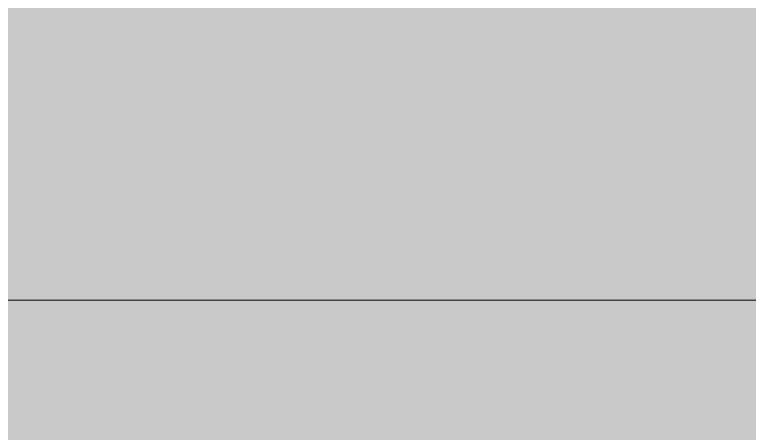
# Model space of a CAD drawing. Extents: x 61466 to 63015, y 108404 to 110397.
# Drawn here: x 62932.78 to 62963.91, y 108999.43 to 109017.17 of the extents above; entities that cross this region are included whole.
import ezdxf

# ---------------------------------------------------------------- set-up
doc = ezdxf.new("R2010")
doc.units = 0
doc.header["$LTSCALE"] = 1.000015
doc.header["$MEASUREMENT"] = 0
doc.layers.add('colore lago', color=131, linetype='Continuous')
doc.layers.add('coordinate', color=2, linetype='Continuous')

msp = doc.modelspace()

# ---------------------------------------------------------------- hatches: boundary and pattern name
at = {"layer": 'colore lago', "linetype": 'Continuous', "lineweight": 0}
msp.add_hatch(color=256, dxfattribs=at).paths.add_polyline_path([(62975.581, 108981.848), (62972.563, 108992.078), (62972.159, 108999.722), (62973.022, 109007.77), (62971.274, 109014.677), (62964.726, 109023.502), (62958.063, 109028.933), (62955.276, 109033.134), (62951.179, 109038.433), (62944.971, 109044.58), (62942.828, 109044.354), (62941.256, 109046.058), (62941.518, 109050.317), (62932.519, 109062.712), (62923.949, 109074.515), (62921.068, 109073.828), (62913.169, 109080.232), (62912.424, 109083.359), (62899.063, 109099.351), (62899.187, 109099.452), (62898.973, 109099.701), (62894.248, 109105.211), (62888.989, 109110.74), (62879.9, 109119.979), (62873.641, 109126.426), (62866.263, 109134.064), (62859.634, 109141.122), (62850.425, 109151.454), (62847.28, 109155.501), (62836.245, 109170.983), (62830.549, 109180.12), (62830.097, 109179.839), (62825.256, 109176.833), (62819.938, 109173.531), (62807.248, 109165.652), (62813.286, 109155.991), (62827.781, 109132.797), (62825.357, 109131.271), (62827.221, 109128.084), (62828.208, 109126.068), (62829.848, 109121.716), (62831.445, 109117.447), (62833.184, 109113.299), (62835.862, 109107.959), (62838.858, 109102.878), (62842.822, 109096.611), (62845.343, 109092.552), (62846.651, 109090.446), (62851.47, 109082.811), (62855.067, 109077.137), (62856.583, 109077.401), (62859.665, 109075.554), (62862.875, 109072.174), (62862.914, 109063.446), (62870.198, 109052.816), (62875.993, 109045.342), (62885.568, 109033.177), (62896.673, 109017.402), (62896.556, 109017.052), (62904.818, 109004.914), (62914.53, 108991.082), (62924.555, 108973.607), (62932.466, 108959.046), (62983.134, 108959.046), (62981.291, 108965.356), (62977.169, 108976.649)])

# ---------------------------------------------------------------- linework, layer by layer
at = {"layer": 'coordinate', "linetype": 'Continuous', "lineweight": 0}
msp.add_line((62727.666, 109005.071), (63014.666, 109005.071), dxfattribs=at)

doc.saveas('drawing.dxf')
